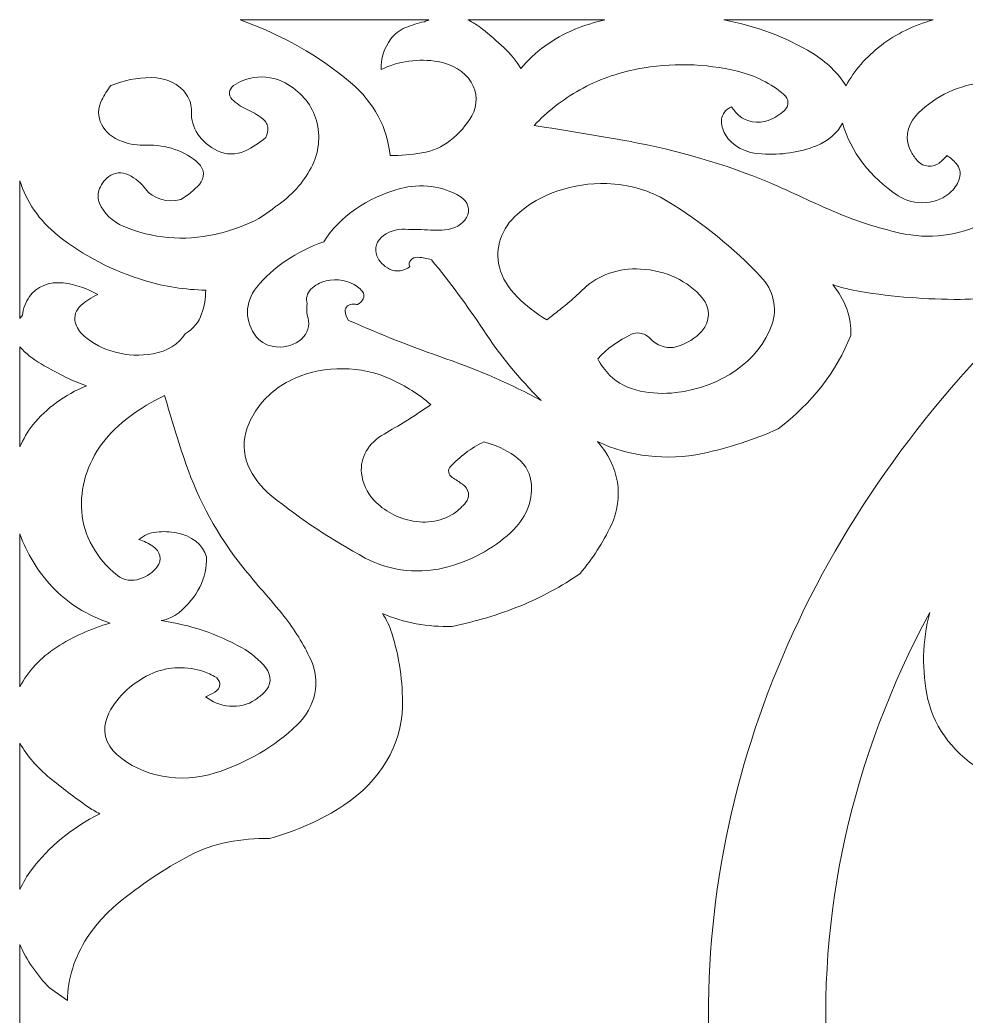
# Model space of a CAD drawing. Header units: millimetres. Extents: x -1200 to 1200, y -590 to 590.
# Drawn here: x -1200 to -643, y -1 to 585 of the extents above; entities that cross this region are included whole.
import ezdxf

# ---------------------------------------------------------------- set-up
doc = ezdxf.new("R2010")
doc.units = ezdxf.units.MM
doc.header["$MEASUREMENT"] = 0
doc.layers.add('Layer 1', color=7, linetype='Continuous')

msp = doc.modelspace()

# ---------------------------------------------------------------- linework, layer by layer
at = {"layer": 'Layer 1', "color": 250, "lineweight": 20}
for points, knots in [([(-1070.424, 585.3456), (-1070.424, 585.3456), (-959.4934, 585.3453), (-959.4934, 585.3453), (-960.38, 585.0248), (-961.2493, 584.6744), (-962.0999, 584.2952), (-965.9528, 583.4625), (-969.6822, 582.2929), (-973.2242, 580.8067), (-976.8265, 579.2956), (-979.8287, 576.9906), (-981.8867, 574.1548), (-985.8388, 568.7103), (-987.7999, 562.4687), (-987.5412, 556.1532), (-977.4963, 561.1344), (-965.4722, 562.8028), (-953.9566, 560.8179), (-945.5995, 559.3834), (-938.4989, 554.9444), (-934.6577, 548.7526), (-930.8168, 542.5611), (-930.6751, 535.247), (-934.2328, 528.9451), (-937.331, 523.4709), (-941.6687, 518.5155), (-947.0175, 514.3388), (-951.5179, 510.6224), (-957.2937, 508.0879), (-963.5895, 507.0644), (-969.7619, 506.0613), (-976.0418, 505.5514), (-982.3368, 505.5416), (-983.5616, 521.6518), (-991.7903, 536.8768), (-1005.5724, 548.5145), (-1024.031, 564.1026), (-1046.0547, 576.6117), (-1070.424, 585.3453)], [0, 0, 0, 0, 0.07692308, 0.07692308, 0.07692308, 0.15384615, 0.15384615, 0.15384615, 0.23076923, 0.23076923, 0.23076923, 0.30769231, 0.30769231, 0.30769231, 0.38461538, 0.38461538, 0.38461538, 0.46153846, 0.46153846, 0.46153846, 0.53846154, 0.53846154, 0.53846154, 0.61538462, 0.61538462, 0.61538462, 0.69230769, 0.69230769, 0.69230769, 0.76923077, 0.76923077, 0.76923077, 0.84615385, 0.84615385, 0.84615385, 0.92307692, 0.92307692, 0.92307692, 1, 1, 1, 1]), ([(-936.6209, 585.3456), (-936.6209, 585.3456), (-856.0312, 585.3453), (-856.0312, 585.3453), (-862.1209, 583.98), (-868.0275, 582.1271), (-873.6654, 579.8128), (-886.4822, 574.4558), (-897.3721, 566.5071), (-905.2865, 556.7277), (-908.0047, 561.1918), (-911.407, 565.358), (-915.4136, 569.1294), (-919.406, 572.8869), (-923.5835, 576.5116), (-927.937, 579.9949), (-930.5363, 582.0744), (-933.4551, 583.8726), (-936.6217, 585.3453)], [0, 0, 0, 0, 0.16666667, 0.16666667, 0.16666667, 0.33333333, 0.33333333, 0.33333333, 0.5, 0.5, 0.5, 0.66666667, 0.66666667, 0.66666667, 0.83333333, 0.83333333, 0.83333333, 1, 1, 1, 1]), ([(-662.7276, 585.3456), (-674.1781, 582.2203), (-684.6509, 577.1157), (-693.4282, 570.3792), (-702.19, 563.6543), (-709.1959, 555.5728), (-714.0342, 546.6078), (-718.7505, 554.1255), (-725.5131, 560.6691), (-733.8154, 565.7455), (-749.282, 575.2031), (-767.0416, 581.8829), (-785.9318, 585.3449), (-785.9318, 585.3449), (-662.7258, 585.3453), (-662.7258, 585.3453)], [0, 0, 0, 0, 0.2, 0.2, 0.2, 0.4, 0.4, 0.4, 0.6, 0.6, 0.6, 0.8, 0.8, 0.8, 1, 1, 1, 1]), ([(-897.5216, 523.1978), (-890.0116, 531.3307), (-880.9273, 538.4262), (-870.6267, 544.2061), (-860.3038, 549.9982), (-848.7363, 554.1784), (-836.5255, 556.5303), (-817.1666, 560.2593), (-796.9294, 559.7832), (-777.8673, 555.1546), (-767.4794, 552.6321), (-758.0824, 547.9435), (-750.6178, 541.5609), (-747.5115, 538.9072), (-747.3941, 534.7695), (-750.3386, 531.9967), (-752.9352, 529.5537), (-756.1568, 527.5975), (-759.7775, 526.2653), (-765.6998, 524.0841), (-772.6868, 525.263), (-777.0545, 529.1731), (-778.7607, 530.7013), (-780.2263, 532.396), (-781.4182, 534.2172), (-784.8076, 532.6952), (-787, 529.8745), (-787.2292, 526.7367), (-787.4476, 523.7483), (-786.7481, 520.7641), (-785.1927, 518.0497), (-781.2486, 511.1701), (-772.8427, 506.7071), (-763.495, 506.5385), (-752.4577, 505.7023), (-741.3565, 507.3758), (-731.4268, 511.3751), (-724.5002, 514.1654), (-719.0486, 518.8849), (-716.069, 524.6756), (-711.3951, 507.8485), (-699.9034, 492.79), (-683.4162, 481.903), (-673.9006, 475.6264), (-659.9497, 476.7191), (-652.1146, 484.3745), (-649.7749, 486.658), (-648.1222, 489.3512), (-647.2867, 492.243), (-646.4253, 495.2254), (-647.1632, 498.3621), (-649.3197, 500.8767), (-650.8336, 502.6427), (-652.6427, 504.2289), (-654.6951, 505.5907), (-655.9907, 503.9394), (-657.5436, 502.4299), (-659.3146, 501.1002), (-661.0499, 499.7954), (-663.3883, 499.1525), (-665.7439, 499.3325), (-668.0991, 499.5125), (-670.2563, 500.5069), (-671.6611, 502.0519), (-673.2513, 503.8028), (-674.6115, 505.6845), (-675.7199, 507.6649), (-679.5796, 514.5536), (-678.589, 522.6), (-673.1344, 528.7376), (-663.9315, 539.0904), (-650.1514, 546.1674), (-634.684, 548.4923), (-625.0048, 549.9472), (-615.0086, 548.0741), (-607.0909, 543.3275), (-599.2987, 538.6556), (-593.5953, 532.0432), (-590.8496, 524.5032), (-587.9214, 516.4589), (-589.004, 507.7973), (-593.8574, 500.3915), (-602.9969, 486.4473), (-616.3813, 474.6236), (-632.7259, 466.0497), (-647.4246, 458.3376), (-665.5166, 456.1337), (-682.3609, 459.9937), (-695.2759, 462.9547), (-707.7898, 466.9707), (-719.7073, 471.9784), (-726.4018, 474.8728), (-733.0448, 477.8445), (-739.6349, 480.8926), (-746.0578, 483.8636), (-752.524, 486.7726), (-759.0327, 489.6188), (-785.2646, 500.534), (-813.0864, 508.7097), (-841.8491, 513.953), (-860.3325, 517.3226), (-878.893, 520.4048), (-897.5221, 523.1978)], [0, 0, 0, 0, 0.02941176, 0.02941176, 0.02941176, 0.05882353, 0.05882353, 0.05882353, 0.08823529, 0.08823529, 0.08823529, 0.11764706, 0.11764706, 0.11764706, 0.14705882, 0.14705882, 0.14705882, 0.17647059, 0.17647059, 0.17647059, 0.20588235, 0.20588235, 0.20588235, 0.23529412, 0.23529412, 0.23529412, 0.26470588, 0.26470588, 0.26470588, 0.29411765, 0.29411765, 0.29411765, 0.32352941, 0.32352941, 0.32352941, 0.35294118, 0.35294118, 0.35294118, 0.38235294, 0.38235294, 0.38235294, 0.41176471, 0.41176471, 0.41176471, 0.44117647, 0.44117647, 0.44117647, 0.47058824, 0.47058824, 0.47058824, 0.5, 0.5, 0.5, 0.52941176, 0.52941176, 0.52941176, 0.55882353, 0.55882353, 0.55882353, 0.58823529, 0.58823529, 0.58823529, 0.61764706, 0.61764706, 0.61764706, 0.64705882, 0.64705882, 0.64705882, 0.67647059, 0.67647059, 0.67647059, 0.70588235, 0.70588235, 0.70588235, 0.73529412, 0.73529412, 0.73529412, 0.76470588, 0.76470588, 0.76470588, 0.79411765, 0.79411765, 0.79411765, 0.82352941, 0.82352941, 0.82352941, 0.85294118, 0.85294118, 0.85294118, 0.88235294, 0.88235294, 0.88235294, 0.91176471, 0.91176471, 0.91176471, 0.94117647, 0.94117647, 0.94117647, 0.97058824, 0.97058824, 0.97058824, 1, 1, 1, 1]), ([(-1146.4872, 546.7551), (-1139.1687, 549.7887), (-1131.0724, 551.3896), (-1122.8545, 551.4299), (-1114.1189, 551.4743), (-1106.0696, 547.5726), (-1101.9662, 541.3141), (-1099.985, 538.2903), (-1099.0218, 534.8943), (-1099.1734, 531.4719), (-1099.588, 522.072), (-1093.7231, 513.2298), (-1083.819, 508.3437), (-1078.9258, 505.9299), (-1072.8083, 505.8649), (-1067.8419, 508.1786), (-1063.1954, 510.3422), (-1058.9798, 513.0622), (-1055.3352, 516.2486), (-1054.3592, 518.1384), (-1054.0002, 520.1994), (-1054.2936, 522.2347), (-1054.5925, 524.3031), (-1055.8062, 526.2115), (-1057.7121, 527.6063), (-1060.4618, 529.6193), (-1063.4837, 531.3725), (-1066.7211, 532.8322), (-1069.9773, 534.3006), (-1072.8554, 536.2654), (-1075.1964, 538.617), (-1077.6269, 541.0569), (-1077.2491, 544.6225), (-1074.348, 546.6957), (-1070.9885, 549.0939), (-1066.9001, 550.7229), (-1062.508, 551.4149), (-1056.1099, 552.4229), (-1049.4762, 551.3148), (-1044.0872, 548.3404), (-1035.2717, 543.4756), (-1028.8977, 536.1997), (-1026.1258, 527.8461), (-1023.0662, 518.6225), (-1023.7103, 508.8418), (-1027.9589, 499.9338), (-1032.1621, 491.1235), (-1038.8908, 483.2477), (-1047.5823, 476.9624), (-1048.2578, 476.4741), (-1048.9589, 476.0097), (-1049.6839, 475.5704), (-1054.4101, 471.4184), (-1059.9812, 467.9539), (-1066.1502, 465.3291), (-1072.2921, 462.7162), (-1078.7636, 460.6454), (-1085.4503, 459.1534), (-1103.3672, 455.1543), (-1122.4999, 456.8331), (-1138.9545, 463.8395), (-1145.7403, 466.7288), (-1150.8634, 471.6656), (-1153.2215, 477.5825), (-1154.1685, 479.9594), (-1154.2897, 482.5033), (-1153.5728, 484.9324), (-1152.6481, 488.0642), (-1150.657, 490.9236), (-1147.8286, 493.1827), (-1144.7265, 495.6626), (-1139.9327, 496.0998), (-1136.2255, 494.2466), (-1132.0758, 492.1703), (-1128.6063, 489.3078), (-1126.1167, 485.9069), (-1121.8806, 480.1256), (-1113.2528, 477.5331), (-1105.4045, 479.6946), (-1101.2591, 482.2227), (-1097.5854, 485.2211), (-1094.494, 488.5998), (-1091.0334, 492.3854), (-1091.3028, 497.6142), (-1095.1497, 501.1461), (-1102.8284, 508.2002), (-1114.0156, 512.0574), (-1125.6024, 511.6386), (-1130.4484, 511.4637), (-1135.2824, 512.1818), (-1139.7383, 513.7379), (-1151.4188, 517.8123), (-1156.8526, 528.7911), (-1151.9221, 538.3014), (-1150.3987, 541.2352), (-1148.5811, 544.0629), (-1146.4872, 546.7551)], [0, 0, 0, 0, 0.03125, 0.03125, 0.03125, 0.0625, 0.0625, 0.0625, 0.09375, 0.09375, 0.09375, 0.125, 0.125, 0.125, 0.15625, 0.15625, 0.15625, 0.1875, 0.1875, 0.1875, 0.21875, 0.21875, 0.21875, 0.25, 0.25, 0.25, 0.28125, 0.28125, 0.28125, 0.3125, 0.3125, 0.3125, 0.34375, 0.34375, 0.34375, 0.375, 0.375, 0.375, 0.40625, 0.40625, 0.40625, 0.4375, 0.4375, 0.4375, 0.46875, 0.46875, 0.46875, 0.5, 0.5, 0.5, 0.53125, 0.53125, 0.53125, 0.5625, 0.5625, 0.5625, 0.59375, 0.59375, 0.59375, 0.625, 0.625, 0.625, 0.65625, 0.65625, 0.65625, 0.6875, 0.6875, 0.6875, 0.71875, 0.71875, 0.71875, 0.75, 0.75, 0.75, 0.78125, 0.78125, 0.78125, 0.8125, 0.8125, 0.8125, 0.84375, 0.84375, 0.84375, 0.875, 0.875, 0.875, 0.90625, 0.90625, 0.90625, 0.9375, 0.9375, 0.9375, 0.96875, 0.96875, 0.96875, 1, 1, 1, 1]), ([(-1200.05, 409.7253), (-1200.05, 409.7253), (-1200.05, 490.7119), (-1200.05, 490.7119), (-1196.4178, 478.5237), (-1188.6851, 467.401), (-1177.7056, 458.5778), (-1163.0617, 446.8101), (-1145.5073, 437.7092), (-1126.193, 431.875), (-1114.8366, 428.4449), (-1102.8528, 426.5945), (-1090.7376, 426.4016), (-1090.7517, 421.6661), (-1091.561, 416.9531), (-1093.1419, 412.3945), (-1094.7544, 407.7452), (-1098.1309, 403.6235), (-1102.7877, 400.6161), (-1106.6432, 394.6443), (-1113.5757, 390.3696), (-1121.6973, 388.9516), (-1136.6606, 386.3375), (-1152.2197, 390.3866), (-1162.5324, 399.565), (-1165.0357, 401.7936), (-1166.7535, 404.5296), (-1167.5057, 407.4824), (-1168.411, 411.0359), (-1167.1656, 414.7295), (-1164.1599, 417.4157), (-1161.2969, 419.9738), (-1157.9335, 422.1322), (-1154.2061, 423.8033), (-1160.2476, 427.3682), (-1167.2521, 429.702), (-1174.6374, 430.6092), (-1182.642, 431.5907), (-1190.5443, 428.4174), (-1194.4266, 422.6525), (-1196.7236, 419.2436), (-1198.1468, 415.4948), (-1198.6114, 411.6282), (-1199.1263, 411.0116), (-1199.6064, 410.3769), (-1200.05, 409.7253)], [0, 0, 0, 0, 0.06666667, 0.06666667, 0.06666667, 0.13333333, 0.13333333, 0.13333333, 0.2, 0.2, 0.2, 0.26666667, 0.26666667, 0.26666667, 0.33333333, 0.33333333, 0.33333333, 0.4, 0.4, 0.4, 0.46666667, 0.46666667, 0.46666667, 0.53333333, 0.53333333, 0.53333333, 0.6, 0.6, 0.6, 0.66666667, 0.66666667, 0.66666667, 0.73333333, 0.73333333, 0.73333333, 0.8, 0.8, 0.8, 0.86666667, 0.86666667, 0.86666667, 0.93333333, 0.93333333, 0.93333333, 1, 1, 1, 1]), ([(-893.3963, 361.4692), (-911.141, 371.0049), (-929.8995, 379.2303), (-949.4531, 386.049), (-968.9761, 392.8571), (-988.1079, 400.3853), (-1006.7849, 408.6092), (-1007.8654, 410.323), (-1008.5109, 412.1968), (-1008.6835, 414.1171), (-1008.7825, 415.2056), (-1008.3036, 416.2768), (-1007.3683, 417.0609), (-1006.4328, 417.8454), (-1005.1215, 418.268), (-1003.7776, 418.2231), (-1002.998, 418.1967), (-1002.2255, 418.0897), (-1001.4789, 417.9052), (-999.9829, 418.7295), (-998.8206, 419.8932), (-998.1366, 421.2514), (-997.4286, 422.6573), (-997.5888, 424.2512), (-998.5687, 425.5445), (-999.3747, 426.6091), (-1000.3589, 427.5771), (-1001.4935, 428.4213), (-1006.4809, 432.1302), (-1013.4906, 433.4484), (-1019.9773, 431.8924), (-1023.4866, 431.0183), (-1026.5772, 429.2881), (-1028.8299, 426.9358), (-1031.1461, 424.5168), (-1031.9705, 421.3727), (-1031.0656, 418.3986), (-1031.4956, 415.566), (-1031.3256, 412.6959), (-1030.5633, 409.9098), (-1029.3623, 405.5462), (-1030.8069, 400.9796), (-1034.4499, 397.6253), (-1038.0925, 394.2706), (-1043.5347, 392.5366), (-1049.0201, 392.9548), (-1053.8345, 393.3252), (-1058.1811, 395.4579), (-1060.8262, 398.7437), (-1067.9888, 407.6399), (-1067.9738, 419.1459), (-1060.8022, 428.0379), (-1051.1932, 439.9468), (-1037.4351, 449.276), (-1021.2883, 454.8377), (-1011.9517, 469.6118), (-995.8448, 480.8374), (-976.4423, 486.1054), (-964.4367, 489.3655), (-951.2134, 487.636), (-941.0708, 481.4877), (-936.3455, 478.6244), (-934.7686, 473.4465), (-937.2959, 469.1228), (-939.6939, 465.0223), (-944.5703, 462.2414), (-950.1362, 461.7952), (-952.3188, 461.6207), (-954.515, 461.5738), (-956.7061, 461.6558), (-959.1507, 461.7468), (-961.5933, 461.8726), (-964.0328, 462.0329), (-966.4774, 462.1931), (-968.934, 462.1747), (-971.374, 461.9773), (-976.6813, 462.7694), (-982.1363, 461.5105), (-986.1322, 458.567), (-990.251, 455.5328), (-991.7959, 450.8258), (-990.0755, 446.5327), (-988.7919, 443.3279), (-986.1532, 440.5967), (-982.6233, 438.8217), (-978.7221, 436.8618), (-973.6448, 437.5215), (-970.7003, 440.377), (-971.2798, 441.6207), (-971.0477, 443.0171), (-970.0827, 444.0915), (-969.1178, 445.1657), (-967.5362, 445.7722), (-965.9001, 445.7052), (-963.1733, 445.5901), (-960.49, 445.0976), (-957.9674, 444.2496), (-947.0025, 430.9804), (-936.8719, 417.2677), (-927.6171, 403.1668), (-917.9195, 388.3913), (-906.4591, 374.4266), (-893.3963, 361.4698)], [0, 0, 0, 0, 0.02941176, 0.02941176, 0.02941176, 0.05882353, 0.05882353, 0.05882353, 0.08823529, 0.08823529, 0.08823529, 0.11764706, 0.11764706, 0.11764706, 0.14705882, 0.14705882, 0.14705882, 0.17647059, 0.17647059, 0.17647059, 0.20588235, 0.20588235, 0.20588235, 0.23529412, 0.23529412, 0.23529412, 0.26470588, 0.26470588, 0.26470588, 0.29411765, 0.29411765, 0.29411765, 0.32352941, 0.32352941, 0.32352941, 0.35294118, 0.35294118, 0.35294118, 0.38235294, 0.38235294, 0.38235294, 0.41176471, 0.41176471, 0.41176471, 0.44117647, 0.44117647, 0.44117647, 0.47058824, 0.47058824, 0.47058824, 0.5, 0.5, 0.5, 0.52941176, 0.52941176, 0.52941176, 0.55882353, 0.55882353, 0.55882353, 0.58823529, 0.58823529, 0.58823529, 0.61764706, 0.61764706, 0.61764706, 0.64705882, 0.64705882, 0.64705882, 0.67647059, 0.67647059, 0.67647059, 0.70588235, 0.70588235, 0.70588235, 0.73529412, 0.73529412, 0.73529412, 0.76470588, 0.76470588, 0.76470588, 0.79411765, 0.79411765, 0.79411765, 0.82352941, 0.82352941, 0.82352941, 0.85294118, 0.85294118, 0.85294118, 0.88235294, 0.88235294, 0.88235294, 0.91176471, 0.91176471, 0.91176471, 0.94117647, 0.94117647, 0.94117647, 0.97058824, 0.97058824, 0.97058824, 1, 1, 1, 1]), ([(-890.0554, 408.8852), (-896.4963, 412.8182), (-902.351, 417.3487), (-907.4985, 422.3824), (-912.7039, 427.4724), (-916.3108, 433.5145), (-918.0085, 439.9839), (-920.8129, 451.1393), (-916.8694, 462.719), (-907.4133, 471.1289), (-893.9694, 483.085), (-874.7112, 489.6411), (-854.7793, 489.0589), (-841.9368, 488.6832), (-829.5427, 485.1006), (-819.2965, 478.8059), (-798.5702, 466.0709), (-780.0597, 451.1129), (-764.2788, 434.3475), (-756.6655, 426.2623), (-754.232, 415.7165), (-757.7135, 405.941), (-765.2338, 384.8166), (-787.3568, 369.2309), (-814.1806, 366.1265), (-821.1989, 365.3149), (-828.3479, 365.6215), (-835.2218, 367.0277), (-842.213, 368.4579), (-848.4394, 371.7062), (-852.9471, 376.2728), (-855.8809, 379.2455), (-858.29, 382.5362), (-860.1047, 386.0484), (-854.7917, 391.9225), (-848.0026, 396.8183), (-840.1903, 400.4099), (-838.762, 401.0669), (-837.1015, 401.3136), (-835.4787, 401.111), (-833.0641, 400.81), (-830.9034, 399.7232), (-829.4956, 398.1032), (-827.6553, 395.9848), (-825.1156, 394.3324), (-822.1669, 393.3367), (-819.4626, 392.4233), (-816.4377, 392.3632), (-813.6825, 393.1699), (-807.6969, 394.9216), (-802.524, 398.1251), (-798.863, 402.349), (-793.8072, 408.1853), (-793.7018, 415.9383), (-798.6086, 421.8576), (-806.8223, 431.769), (-820.2156, 438.0331), (-834.9019, 438.8217), (-847.5795, 439.5026), (-859.8987, 435.2849), (-868.1367, 427.4353), (-870.9381, 424.767), (-873.8076, 422.1464), (-876.7439, 419.5752), (-878.8973, 417.7355), (-881.0995, 415.9341), (-883.3497, 414.1723), (-885.5922, 412.4161), (-887.8275, 410.6536), (-890.0554, 408.8852)], [0, 0, 0, 0, 0.04347826, 0.04347826, 0.04347826, 0.08695652, 0.08695652, 0.08695652, 0.13043478, 0.13043478, 0.13043478, 0.17391304, 0.17391304, 0.17391304, 0.2173913, 0.2173913, 0.2173913, 0.26086957, 0.26086957, 0.26086957, 0.30434783, 0.30434783, 0.30434783, 0.34782609, 0.34782609, 0.34782609, 0.39130435, 0.39130435, 0.39130435, 0.43478261, 0.43478261, 0.43478261, 0.47826087, 0.47826087, 0.47826087, 0.52173913, 0.52173913, 0.52173913, 0.56521739, 0.56521739, 0.56521739, 0.60869565, 0.60869565, 0.60869565, 0.65217391, 0.65217391, 0.65217391, 0.69565217, 0.69565217, 0.69565217, 0.73913043, 0.73913043, 0.73913043, 0.7826087, 0.7826087, 0.7826087, 0.82608696, 0.82608696, 0.82608696, 0.86956522, 0.86956522, 0.86956522, 0.91304348, 0.91304348, 0.91304348, 0.95652174, 0.95652174, 0.95652174, 1, 1, 1, 1]), ([(-1200.05, 41.5007), (-1198.1421, 36.8555), (-1195.6751, 32.3752), (-1192.6848, 28.1224), (-1189.6985, 23.8752), (-1186.3583, 19.799), (-1182.6874, 15.9209), (-1182.6874, 15.9209), (-1172.1028, 8.4643), (-1172.1028, 8.4643), (-1171.9165, 21.3915), (-1167.9304, 34.1019), (-1160.4814, 45.5296), (-1155.6157, 52.9097), (-1149.4894, 59.6976), (-1142.2875, 65.6886), (-1129.5512, 76.2836), (-1115.4307, 85.7258), (-1100.1808, 93.8452), (-1093.2947, 97.5113), (-1085.6675, 100.1698), (-1077.6505, 101.6983), (-1069.6634, 103.2214), (-1061.4725, 103.9339), (-1053.2691, 103.8195), (-1037.2981, 108.115), (-1022.4413, 114.7545), (-1009.4317, 123.4133), (-988.0072, 137.6758), (-975.4187, 158.8555), (-975.0213, 181.341), (-974.7613, 195.9184), (-976.8569, 210.4572), (-981.2562, 224.5922), (-982.5179, 228.6462), (-984.3694, 232.5625), (-986.7721, 236.2608), (-980.535, 233.4728), (-973.8421, 231.42), (-966.8916, 230.1643), (-959.9495, 228.9096), (-952.8438, 228.3604), (-945.7348, 228.5297), (-931.9655, 231.4072), (-918.6073, 235.4438), (-905.8728, 240.5762), (-893.1211, 245.7152), (-881.2336, 252.1542), (-870.4935, 259.7394), (-863.0804, 268.5285), (-856.9687, 277.9929), (-852.2833, 287.9418), (-844.5065, 304.4652), (-847.5341, 323.0435), (-860.3543, 337.3477), (-841.7064, 328.4449), (-819.4802, 325.9188), (-798.5397, 330.3322), (-783.0209, 333.6013), (-768.0759, 338.4446), (-754.0514, 344.7501), (-734.2427, 359.7933), (-719.5265, 378.6991), (-711.3026, 399.6794), (-710.8281, 410.3269), (-714.5335, 420.8156), (-721.8924, 429.6392), (-716.6759, 427.8332), (-711.2456, 426.4659), (-705.6857, 425.5581), (-686.3265, 422.397), (-666.6215, 420.8608), (-646.8751, 420.9734), (-630.939, 421.0645), (-615.1847, 423.6844), (-600.4898, 428.6889), (-596.4699, 430.0625), (-592.5597, 431.638), (-588.781, 433.4064), (-588.781, 433.4064), (-588.8529, 433.342), (-588.8529, 433.342), (-721.823, 314.5118), (-795.3442, 159.8026), (-795.0209, -0.7109), (-794.698, -161.1386), (-721.2782, -315.696), (-588.7445, -434.7303), (-592.5374, -432.9545), (-596.4592, -431.3683), (-600.4898, -429.9798), (-613.6081, -425.5126), (-627.5946, -422.9706), (-641.808, -422.471), (-664.113, -421.687), (-686.4416, -423.3219), (-708.213, -427.3352), (-712.8967, -428.1986), (-717.4746, -429.4018), (-721.8924, -430.9311), (-714.5353, -422.1065), (-710.8263, -411.6185), (-711.3026, -400.9709), (-719.5283, -379.9911), (-734.2406, -361.0831), (-754.0514, -346.0416), (-768.0759, -339.7362), (-783.0209, -334.8926), (-798.5397, -331.6234), (-819.4815, -327.2139), (-841.709, -329.7334), (-860.3543, -338.6396), (-847.5409, -324.3312), (-844.4992, -305.7547), (-852.2838, -289.2338), (-856.9692, -279.2848), (-863.0799, -269.8201), (-870.494, -261.0313), (-881.234, -253.4461), (-893.1211, -247.0071), (-905.8728, -241.8678), (-918.6073, -236.7357), (-931.9655, -232.6988), (-945.7348, -229.8216), (-952.8438, -229.6531), (-959.9495, -230.2016), (-966.8916, -231.4559), (-973.8421, -232.7116), (-980.535, -234.764), (-986.7721, -237.5521), (-984.3698, -233.8551), (-982.5188, -229.9398), (-981.2575, -225.8876), (-976.8578, -211.7512), (-974.7609, -197.2111), (-975.0213, -182.6322), (-975.4255, -160.1853), (-987.9627, -139.0335), (-1009.3332, -124.7782), (-1022.3646, -116.0836), (-1037.2556, -109.4173), (-1053.2691, -105.1114), (-1061.4725, -105.2255), (-1069.6634, -104.5129), (-1077.6505, -102.9903), (-1085.6679, -101.4621), (-1093.2952, -98.8032), (-1100.1808, -95.1368), (-1115.4307, -87.0167), (-1129.5507, -77.5741), (-1142.2878, -66.9794), (-1149.4899, -60.9889), (-1155.6157, -54.2013), (-1160.4814, -46.8216), (-1167.9314, -35.3941), (-1171.9157, -22.6831), (-1172.1028, -9.7556), (-1172.1028, -9.7556), (-1182.6874, -17.2135), (-1182.6874, -17.2135), (-1186.3583, -21.0916), (-1189.6985, -25.1675), (-1192.6848, -29.4147), (-1195.6756, -33.6671), (-1198.1421, -38.1474), (-1200.05, -42.7926), (-1200.05, -42.7926), (-1200.05, 41.5007), (-1200.05, 41.5007)], [0, 0, 0, 0, 0.01785714, 0.01785714, 0.01785714, 0.03571429, 0.03571429, 0.03571429, 0.05357143, 0.05357143, 0.05357143, 0.07142857, 0.07142857, 0.07142857, 0.08928571, 0.08928571, 0.08928571, 0.10714286, 0.10714286, 0.10714286, 0.125, 0.125, 0.125, 0.14285714, 0.14285714, 0.14285714, 0.16071429, 0.16071429, 0.16071429, 0.17857143, 0.17857143, 0.17857143, 0.19642857, 0.19642857, 0.19642857, 0.21428571, 0.21428571, 0.21428571, 0.23214286, 0.23214286, 0.23214286, 0.25, 0.25, 0.25, 0.26785714, 0.26785714, 0.26785714, 0.28571429, 0.28571429, 0.28571429, 0.30357143, 0.30357143, 0.30357143, 0.32142857, 0.32142857, 0.32142857, 0.33928571, 0.33928571, 0.33928571, 0.35714286, 0.35714286, 0.35714286, 0.375, 0.375, 0.375, 0.39285714, 0.39285714, 0.39285714, 0.41071429, 0.41071429, 0.41071429, 0.42857143, 0.42857143, 0.42857143, 0.44642857, 0.44642857, 0.44642857, 0.46428571, 0.46428571, 0.46428571, 0.48214286, 0.48214286, 0.48214286, 0.5, 0.5, 0.5, 0.51785714, 0.51785714, 0.51785714, 0.53571429, 0.53571429, 0.53571429, 0.55357143, 0.55357143, 0.55357143, 0.57142857, 0.57142857, 0.57142857, 0.58928571, 0.58928571, 0.58928571, 0.60714286, 0.60714286, 0.60714286, 0.625, 0.625, 0.625, 0.64285714, 0.64285714, 0.64285714, 0.66071429, 0.66071429, 0.66071429, 0.67857143, 0.67857143, 0.67857143, 0.69642857, 0.69642857, 0.69642857, 0.71428571, 0.71428571, 0.71428571, 0.73214286, 0.73214286, 0.73214286, 0.75, 0.75, 0.75, 0.76785714, 0.76785714, 0.76785714, 0.78571429, 0.78571429, 0.78571429, 0.80357143, 0.80357143, 0.80357143, 0.82142857, 0.82142857, 0.82142857, 0.83928571, 0.83928571, 0.83928571, 0.85714286, 0.85714286, 0.85714286, 0.875, 0.875, 0.875, 0.89285714, 0.89285714, 0.89285714, 0.91071429, 0.91071429, 0.91071429, 0.92857143, 0.92857143, 0.92857143, 0.94642857, 0.94642857, 0.94642857, 0.96428571, 0.96428571, 0.96428571, 0.98214286, 0.98214286, 0.98214286, 1, 1, 1, 1]), ([(-1200.05, 334.1918), (-1200.05, 334.1918), (-1200.05, 393.0271), (-1200.05, 393.0271), (-1196.6298, 389.1069), (-1192.3923, 385.7036), (-1187.5258, 382.9693), (-1182.6964, 380.2556), (-1177.7931, 377.6297), (-1172.8193, 375.0932), (-1169.021, 373.1566), (-1165.0157, 371.5022), (-1160.8506, 370.1502), (-1173.6695, 364.7957), (-1184.5603, 356.8459), (-1192.4712, 347.0645), (-1195.6083, 343.0286), (-1198.1511, 338.7094), (-1200.048, 334.1929)], [0, 0, 0, 0, 0.16666667, 0.16666667, 0.16666667, 0.33333333, 0.33333333, 0.33333333, 0.5, 0.5, 0.5, 0.66666667, 0.66666667, 0.66666667, 0.83333333, 0.83333333, 0.83333333, 1, 1, 1, 1]), ([(-958.3439, 359.0303), (-960.765, 357.4055), (-963.1788, 355.7737), (-965.5857, 354.1349), (-968.0098, 352.4847), (-970.4771, 350.8765), (-972.986, 349.3118), (-977.2141, 346.7381), (-981.4926, 344.219), (-985.82, 341.7562), (-994.999, 336.5292), (-1000.0651, 327.7481), (-999.122, 318.6805), (-998.5195, 312.8762), (-995.9224, 307.3288), (-991.6219, 302.6656), (-985.9737, 296.5413), (-977.8415, 292.2398), (-968.6557, 290.5222), (-959.1328, 288.7423), (-949.1645, 291.1335), (-942.3715, 296.8346), (-940.7059, 298.2317), (-939.1992, 299.7475), (-937.8689, 301.364), (-935.0191, 304.8313), (-935.7965, 309.474), (-939.6913, 312.1909), (-941.6768, 313.5776), (-943.6919, 314.9362), (-945.7361, 316.266), (-948.1143, 317.8117), (-948.549, 320.6137), (-946.7233, 322.5934), (-944.0444, 325.4948), (-941.0494, 328.1957), (-937.7751, 330.6627), (-934.4984, 333.1315), (-930.9064, 335.3113), (-927.062, 337.1642), (-920.4926, 335.3559), (-914.4011, 332.5559), (-909.1114, 328.9138), (-903.6791, 325.1737), (-900.2027, 319.8918), (-899.3885, 314.1483), (-897.9357, 303.8991), (-901.6096, 293.5981), (-909.5765, 285.5583), (-919.4678, 275.5784), (-932.6002, 268.0315), (-947.4826, 263.77), (-963.9912, 259.0411), (-982.2944, 260.9051), (-996.8595, 268.7874), (-1016.5806, 279.4638), (-1034.9874, 291.6646), (-1051.8173, 305.214), (-1058.2265, 310.3735), (-1063.0524, 316.6866), (-1065.904, 323.6375), (-1068.7828, 330.6554), (-1068.9357, 338.2257), (-1066.3441, 345.3166), (-1064.9231, 349.2037), (-1062.9899, 352.956), (-1060.5778, 356.507), (-1055.3972, 364.1357), (-1047.6338, 370.407), (-1038.2115, 374.5789), (-1020.5676, 382.2064), (-999.3323, 382.0093), (-981.8978, 374.0707), (-973.1347, 370.0786), (-965.187, 365.0032), (-958.3439, 359.0303)], [0, 0, 0, 0, 0.04, 0.04, 0.04, 0.08, 0.08, 0.08, 0.12, 0.12, 0.12, 0.16, 0.16, 0.16, 0.2, 0.2, 0.2, 0.24, 0.24, 0.24, 0.28, 0.28, 0.28, 0.32, 0.32, 0.32, 0.36, 0.36, 0.36, 0.4, 0.4, 0.4, 0.44, 0.44, 0.44, 0.48, 0.48, 0.48, 0.52, 0.52, 0.52, 0.56, 0.56, 0.56, 0.6, 0.6, 0.6, 0.64, 0.64, 0.64, 0.68, 0.68, 0.68, 0.72, 0.72, 0.72, 0.76, 0.76, 0.76, 0.8, 0.8, 0.8, 0.84, 0.84, 0.84, 0.88, 0.88, 0.88, 0.92, 0.92, 0.92, 0.96, 0.96, 0.96, 1, 1, 1, 1]), ([(-1114.9231, 364.4808), (-1111.1247, 350.9728), (-1106.9403, 337.5388), (-1102.3731, 324.1884), (-1095.0139, 302.6781), (-1083.7441, 282.1849), (-1068.928, 263.3756), (-1065.0196, 258.6133), (-1061.0352, 253.8926), (-1056.975, 249.2145), (-1052.8117, 244.4171), (-1048.7408, 239.5672), (-1044.7643, 234.6663), (-1038.4342, 226.6359), (-1033.1522, 218.09), (-1029.0047, 209.1709), (-1022.9197, 196.0929), (-1025.9934, 181.3562), (-1037.0286, 170.6218), (-1049.9118, 158.094), (-1066.4563, 148.3734), (-1085.1419, 142.3477), (-1105.3274, 135.8337), (-1128.3952, 140.171), (-1143.0186, 153.2066), (-1149.8261, 159.276), (-1151.9607, 167.9028), (-1148.5793, 175.6375), (-1144.0533, 185.9858), (-1135.1942, 194.7238), (-1123.5569, 200.3262), (-1114.5106, 204.6811), (-1103.5201, 205.4972), (-1093.6477, 202.5523), (-1090.7911, 201.7007), (-1088.0749, 200.565), (-1085.5625, 199.1715), (-1083.6738, 198.1272), (-1082.5333, 196.4001), (-1082.5076, 194.5455), (-1082.4815, 192.6913), (-1083.5882, 190.9348), (-1085.447, 189.8559), (-1087.1527, 188.8688), (-1088.9439, 187.9818), (-1090.806, 187.2033), (-1086.9986, 184.1447), (-1082.0455, 182.2054), (-1076.7258, 181.6927), (-1071.3281, 181.1727), (-1065.9095, 182.4834), (-1061.7457, 185.3188), (-1059.7893, 186.651), (-1057.9832, 188.1215), (-1056.3489, 189.7141), (-1052.1355, 193.8216), (-1051.7084, 199.6711), (-1055.3039, 204.1483), (-1059.0981, 208.8769), (-1063.9925, 212.9565), (-1069.7161, 216.1604), (-1083.9004, 224.0997), (-1099.9949, 229.5015), (-1116.9468, 232.0099), (-1113.0207, 232.7408), (-1109.4282, 234.352), (-1106.5772, 236.6616), (-1095.8461, 245.3552), (-1089.9438, 257.2126), (-1090.2335, 269.5156), (-1092.3453, 276.5843), (-1099.2077, 282.0653), (-1107.9528, 283.6582), (-1111.7873, 284.3575), (-1115.7412, 284.5083), (-1119.6393, 284.1034), (-1123.6314, 283.6888), (-1127.3087, 282.1358), (-1130.0163, 279.7193), (-1127.1232, 278.7096), (-1124.4071, 277.393), (-1121.9401, 275.8047), (-1117.3926, 272.8796), (-1116.2602, 267.6512), (-1119.295, 263.6376), (-1121.6977, 260.4629), (-1125.2473, 257.964), (-1129.4587, 256.481), (-1133.9582, 254.8951), (-1139.1995, 255.6979), (-1142.6824, 258.5017), (-1155.1235, 268.5212), (-1162.5984, 281.9103), (-1163.6858, 296.1071), (-1164.7612, 310.1573), (-1160.552, 324.1487), (-1151.6245, 336.2181), (-1147.1618, 342.1225), (-1141.6814, 347.4806), (-1135.3531, 352.1281), (-1129.0419, 356.7625), (-1122.2006, 360.8995), (-1114.9231, 364.4811)], [0, 0, 0, 0, 0.02941176, 0.02941176, 0.02941176, 0.05882353, 0.05882353, 0.05882353, 0.08823529, 0.08823529, 0.08823529, 0.11764706, 0.11764706, 0.11764706, 0.14705882, 0.14705882, 0.14705882, 0.17647059, 0.17647059, 0.17647059, 0.20588235, 0.20588235, 0.20588235, 0.23529412, 0.23529412, 0.23529412, 0.26470588, 0.26470588, 0.26470588, 0.29411765, 0.29411765, 0.29411765, 0.32352941, 0.32352941, 0.32352941, 0.35294118, 0.35294118, 0.35294118, 0.38235294, 0.38235294, 0.38235294, 0.41176471, 0.41176471, 0.41176471, 0.44117647, 0.44117647, 0.44117647, 0.47058824, 0.47058824, 0.47058824, 0.5, 0.5, 0.5, 0.52941176, 0.52941176, 0.52941176, 0.55882353, 0.55882353, 0.55882353, 0.58823529, 0.58823529, 0.58823529, 0.61764706, 0.61764706, 0.61764706, 0.64705882, 0.64705882, 0.64705882, 0.67647059, 0.67647059, 0.67647059, 0.70588235, 0.70588235, 0.70588235, 0.73529412, 0.73529412, 0.73529412, 0.76470588, 0.76470588, 0.76470588, 0.79411765, 0.79411765, 0.79411765, 0.82352941, 0.82352941, 0.82352941, 0.85294118, 0.85294118, 0.85294118, 0.88235294, 0.88235294, 0.88235294, 0.91176471, 0.91176471, 0.91176471, 0.94117647, 0.94117647, 0.94117647, 0.97058824, 0.97058824, 0.97058824, 1, 1, 1, 1]), ([(-1200.05, 283.018), (-1196.1681, 271.7309), (-1189.7031, 261.1421), (-1180.988, 251.7986), (-1172.1941, 242.3717), (-1160.459, 235.0277), (-1146.9878, 230.524), (-1158.3593, 227.2535), (-1168.9704, 222.4585), (-1178.384, 216.3352), (-1187.8774, 210.1597), (-1195.3223, 202.1662), (-1200.05, 193.068), (-1200.05, 193.068), (-1200.05, 283.0145), (-1200.05, 283.0145)], [0, 0, 0, 0, 0.2, 0.2, 0.2, 0.4, 0.4, 0.4, 0.6, 0.6, 0.6, 0.8, 0.8, 0.8, 1, 1, 1, 1]), ([(-664.746, 236.7589), (-664.746, 236.7589), (-664.7598, 236.7325), (-664.7598, 236.7325), (-710.855, 151.7287), (-731.4281, 59.1016), (-724.7811, -33.6125), (-718.1376, -126.2796), (-684.9953, -216.378), (-627.9351, -296.8273), (-630.0803, -291.0084), (-631.5502, -285.0387), (-632.325, -278.9977), (-633.1024, -272.9359), (-632.7451, -266.8116), (-631.2663, -260.8363), (-618.5792, -263.2355), (-606.0335, -266.1078), (-593.672, -269.443), (-581.2869, -272.7844), (-569.3356, -277.1091), (-557.9955, -282.3524), (-544.648, -288.524), (-531.1044, -294.4111), (-517.377, -300.0072), (-506.9852, -304.2432), (-495.8075, -307.0595), (-484.2862, -308.3434), (-475.7501, -309.295), (-467.0717, -308.9117), (-458.7142, -307.2124), (-432.7937, -301.9434), (-407.196, -295.6856), (-382.0026, -288.458), (-381.1096, -288.2016), (-380.1529, -288.1244), (-379.2145, -288.2324), (-378.8946, -288.2665), (-378.5874, -288.1185), (-378.4719, -287.8741), (-378.3557, -287.6298), (-378.4492, -287.3594), (-378.7147, -287.2106), (-379.1182, -286.9792), (-379.534, -286.7616), (-379.9597, -286.5583), (-381.4227, -285.86), (-382.9041, -285.1882), (-384.4031, -284.5424), (-391.2052, -281.7198), (-398.0388, -278.9488), (-404.9042, -276.2291), (-411.8108, -273.4935), (-418.6988, -270.7258), (-425.5667, -267.9269), (-426.6777, -267.4594), (-427.7497, -266.9328), (-428.7751, -266.3511), (-429.8059, -265.7661), (-430.9413, -265.3139), (-432.1422, -265.0109), (-432.3323, -264.9789), (-432.4621, -264.8353), (-432.4415, -264.6786), (-432.4215, -264.5219), (-432.1842, -264.4092), (-431.9898, -264.4103), (-430.7468, -264.5156), (-429.5079, -264.1833), (-428.5862, -263.4982), (-427.665, -262.8132), (-427.1493, -261.8463), (-427.1698, -260.8321), (-427.2255, -257.9452), (-427.7424, -255.0776), (-428.7082, -252.2988), (-432.075, -242.849), (-437.5248, -233.976), (-444.798, -226.1066), (-445.371, -225.4869), (-445.8995, -224.8411), (-446.3818, -224.1724), (-448.6598, -225.7097), (-451.1361, -227.044), (-453.7666, -228.1513), (-456.8451, -229.4018), (-460.1267, -230.2936), (-463.5126, -230.7997), (-466.8905, -231.3047), (-470.3236, -231.5296), (-473.7572, -231.4715), (-476.8794, -231.3885), (-479.7639, -230.09), (-481.5054, -227.9855), (-483.2215, -225.9109), (-483.8022, -223.3501), (-483.1097, -220.9151), (-480.9623, -213.3681), (-478.0632, -205.9741), (-474.4425, -198.8074), (-468.578, -187.1995), (-465.7903, -174.7248), (-466.261, -162.1852), (-466.4083, -158.2689), (-467.4725, -154.4123), (-469.3981, -150.8196), (-469.3981, -150.8196), (-469.447, -150.512), (-469.447, -150.512), (-468.258, -149.4665), (-466.727, -148.7158), (-465.034, -148.3473), (-463.3718, -147.9859), (-461.6796, -147.72), (-459.9712, -147.5518), (-459.5108, -147.5066), (-459.0431, -147.5438), (-458.6024, -147.6609), (-458.1274, -147.7871), (-457.7908, -148.1312), (-457.7467, -148.535), (-457.1235, -149.95), (-456.4104, -151.3378), (-455.6104, -152.6929), (-454.7278, -154.1868), (-452.776, -155.0605), (-450.7485, -154.8673), (-448.709, -154.673), (-446.7707, -154.0439), (-445.1286, -153.0433), (-443.5119, -152.0575), (-442.0137, -150.9502), (-440.6543, -149.7355), (-427.9716, -129.1606), (-417.892, -107.6), (-410.5657, -85.3759), (-418.7172, -95.6209), (-429.6063, -104.2519), (-442.4184, -110.6255), (-461.8407, -120.287), (-482.8694, -127.6494), (-504.8562, -132.4875), (-513.5204, -133.4589), (-522.3422, -132.9518), (-530.7511, -131.0002), (-554.4485, -125.5011), (-575.8558, -114.848), (-592.6462, -100.2056), (-605.4082, -89.0763), (-614.2211, -75.3432), (-618.1462, -60.4783), (-623.5687, -39.9576), (-618.8803, -18.5151), (-605.1007, -0.7547), (-587.6579, 20.8998), (-557.9976, 34.0462), (-526.1196, 34.2774), (-512.6784, 34.373), (-499.4161, 31.7322), (-487.5544, 26.6008), (-483.0485, 24.6513), (-478.8637, 22.2465), (-475.1017, 19.4448), (-481.0346, 29.4216), (-489.0962, 38.4638), (-498.9189, 46.1563), (-508.7201, 53.8322), (-519.8873, 60.2641), (-532.0513, 65.2388), (-542.7109, 69.5962), (-555.2656, 69.631), (-565.9565, 65.3247), (-571.9777, 62.9004), (-578.5274, 61.4563), (-585.2322, 61.074), (-589.7219, 60.8175), (-594.0399, 62.5351), (-596.5445, 65.5697), (-600.6063, 70.4926), (-602.949, 76.2197), (-603.3229, 82.1365), (-603.5554, 85.8068), (-602.352, 89.4451), (-599.8871, 92.5283), (-591.5413, 95.9003), (-582.5314, 98.0657), (-573.2689, 98.9265), (-564.0347, 99.7847), (-554.6982, 99.6345), (-545.5131, 98.4796), (-527.0096, 96.1548), (-509.7691, 89.4076), (-496.0014, 79.1093), (-506.4909, 88.9418), (-518.2169, 97.855), (-530.9934, 105.7057), (-551.1194, 118.0716), (-574.3272, 126.7103), (-599.0067, 131.018), (-610.7878, 133.0745), (-621.9652, 136.9793), (-631.9044, 142.5093), (-649.7484, 152.7009), (-661.9412, 168.1917), (-665.8467, 185.6132), (-669.6417, 202.5516), (-669.2665, 219.9384), (-664.746, 236.7589)], [0, 0, 0, 0, 0.01449275, 0.01449275, 0.01449275, 0.02898551, 0.02898551, 0.02898551, 0.04347826, 0.04347826, 0.04347826, 0.05797101, 0.05797101, 0.05797101, 0.07246377, 0.07246377, 0.07246377, 0.08695652, 0.08695652, 0.08695652, 0.10144928, 0.10144928, 0.10144928, 0.11594203, 0.11594203, 0.11594203, 0.13043478, 0.13043478, 0.13043478, 0.14492754, 0.14492754, 0.14492754, 0.15942029, 0.15942029, 0.15942029, 0.17391304, 0.17391304, 0.17391304, 0.1884058, 0.1884058, 0.1884058, 0.20289855, 0.20289855, 0.20289855, 0.2173913, 0.2173913, 0.2173913, 0.23188406, 0.23188406, 0.23188406, 0.24637681, 0.24637681, 0.24637681, 0.26086957, 0.26086957, 0.26086957, 0.27536232, 0.27536232, 0.27536232, 0.28985507, 0.28985507, 0.28985507, 0.30434783, 0.30434783, 0.30434783, 0.31884058, 0.31884058, 0.31884058, 0.33333333, 0.33333333, 0.33333333, 0.34782609, 0.34782609, 0.34782609, 0.36231884, 0.36231884, 0.36231884, 0.37681159, 0.37681159, 0.37681159, 0.39130435, 0.39130435, 0.39130435, 0.4057971, 0.4057971, 0.4057971, 0.42028986, 0.42028986, 0.42028986, 0.43478261, 0.43478261, 0.43478261, 0.44927536, 0.44927536, 0.44927536, 0.46376812, 0.46376812, 0.46376812, 0.47826087, 0.47826087, 0.47826087, 0.49275362, 0.49275362, 0.49275362, 0.50724638, 0.50724638, 0.50724638, 0.52173913, 0.52173913, 0.52173913, 0.53623188, 0.53623188, 0.53623188, 0.55072464, 0.55072464, 0.55072464, 0.56521739, 0.56521739, 0.56521739, 0.57971014, 0.57971014, 0.57971014, 0.5942029, 0.5942029, 0.5942029, 0.60869565, 0.60869565, 0.60869565, 0.62318841, 0.62318841, 0.62318841, 0.63768116, 0.63768116, 0.63768116, 0.65217391, 0.65217391, 0.65217391, 0.66666667, 0.66666667, 0.66666667, 0.68115942, 0.68115942, 0.68115942, 0.69565217, 0.69565217, 0.69565217, 0.71014493, 0.71014493, 0.71014493, 0.72463768, 0.72463768, 0.72463768, 0.73913043, 0.73913043, 0.73913043, 0.75362319, 0.75362319, 0.75362319, 0.76811594, 0.76811594, 0.76811594, 0.7826087, 0.7826087, 0.7826087, 0.79710145, 0.79710145, 0.79710145, 0.8115942, 0.8115942, 0.8115942, 0.82608696, 0.82608696, 0.82608696, 0.84057971, 0.84057971, 0.84057971, 0.85507246, 0.85507246, 0.85507246, 0.86956522, 0.86956522, 0.86956522, 0.88405797, 0.88405797, 0.88405797, 0.89855072, 0.89855072, 0.89855072, 0.91304348, 0.91304348, 0.91304348, 0.92753623, 0.92753623, 0.92753623, 0.94202899, 0.94202899, 0.94202899, 0.95652174, 0.95652174, 0.95652174, 0.97101449, 0.97101449, 0.97101449, 0.98550725, 0.98550725, 0.98550725, 1, 1, 1, 1]), ([(-1200.048, 159.8728), (-1195.7548, 152.3262), (-1189.8677, 145.4508), (-1182.6485, 139.5544), (-1175.482, 133.7011), (-1168.0388, 128.0768), (-1160.3336, 122.6935), (-1158.05, 121.0978), (-1155.6114, 119.6544), (-1153.0412, 118.3771), (-1169.474, 110.1038), (-1183.2605, 98.8025), (-1193.2853, 85.3821), (-1196.0075, 81.7386), (-1198.2732, 77.8841), (-1200.05, 73.875), (-1200.05, 73.875), (-1200.05, 159.8728), (-1200.05, 159.8728)], [0, 0, 0, 0, 0.16666667, 0.16666667, 0.16666667, 0.33333333, 0.33333333, 0.33333333, 0.5, 0.5, 0.5, 0.66666667, 0.66666667, 0.66666667, 0.83333333, 0.83333333, 0.83333333, 1, 1, 1, 1])]:
    msp.add_open_spline(points, degree=3, knots=knots, dxfattribs=at)

doc.saveas('drawing.dxf')
